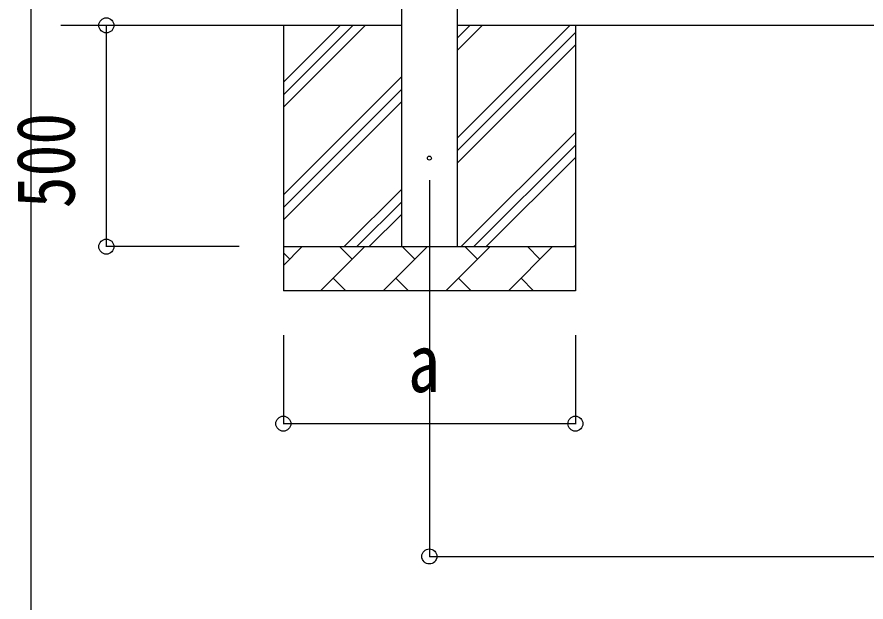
# Model space of a CAD drawing. Units: millimetres, scale not verified. Extents: x -16820 to 16820, y -11880 to 11880.
# Drawn here: x -15652 to -13733, y -6713 to -5391 of the extents above; entities that cross this region are included whole.
import ezdxf
from ezdxf.enums import TextEntityAlignment as Align

# ---------------------------------------------------------------- set-up
doc = ezdxf.new("R2010")
doc.units = ezdxf.units.MM
doc.header["$LTSCALE"] = 50
for name, color, linetype in [('0-4_YKK_12', 2, 'Continuous'), ('0-5_YKK_13', 4, 'Continuous'), ('0-6_YKK_A1', 4, 'Continuous'), ('0-7_YKK_D', 6, 'Continuous'), ('0-8_YKK_ZWAK', 7, 'Continuous')]:
    doc.layers.add(name, color=color, linetype=linetype)
doc.styles.add('ＭＳ ゴシック', font='')
doc.styles.get('ＭＳ ゴシック').set_extended_font_data('MS Gothic')

msp = doc.modelspace()

# ---------------------------------------------------------------- linework, layer by layer
at = {"layer": '0-4_YKK_12'}
msp.add_line((-14719.73, -5759.84), (-14719.73, -6259.84), dxfattribs=at)
at = {"layer": '0-5_YKK_13'}
msp.add_circle((-14719.73, -5709.84), 4.5, dxfattribs=at)
at = {"layer": '0-6_YKK_A1'}
for p, q in [((-14782.23, -5909.84), (-14782.23, -3109.84)), ((-14657.23, -3109.84), (-14657.23, -5909.84)), ((-14782.23, -5409.84), (-15552.23, -5409.84)), ((-15049.73, -5409.84), (-15049.73, -6009.84)), ((-15049.73, -5594.89), (-14864.68, -5409.84)), ((-15049.73, -5566.6), (-14892.96, -5409.84)), ((-15049.73, -5538.32), (-14921.25, -5409.84)), ((-9509.23, -5409.84), (-14657.23, -5409.84)), ((-14657.23, -5664.94), (-14402.13, -5409.84)), ((-14657.23, -5466.95), (-14600.12, -5409.84)), ((-14657.23, -5438.66), (-14628.4, -5409.84)), ((-14389.73, -5409.84), (-14389.73, -6009.84)), ((-14657.23, -5693.22), (-14389.73, -5425.72)), ((-14657.23, -5721.51), (-14389.73, -5454.01)), ((-15049.73, -5792.88), (-14782.23, -5525.38)), ((-15049.73, -5821.16), (-14782.23, -5553.66)), ((-15049.73, -5849.45), (-14782.23, -5581.95)), ((-14647.57, -5909.84), (-14389.73, -5652)), ((-14619.29, -5909.84), (-14389.73, -5680.28)), ((-14591, -5909.84), (-14389.73, -5708.56)), ((-14912.13, -5909.84), (-14782.23, -5779.94)), ((-14883.85, -5909.84), (-14782.23, -5808.22)), ((-14855.56, -5909.84), (-14782.23, -5836.51)), ((-15049.73, -5909.84), (-14389.73, -5909.84)), ((-15049.73, -5952.73), (-15006.84, -5909.84)), ((-14965.41, -6009.84), (-14865.41, -5909.84)), ((-14893.97, -5938.39), (-14922.52, -5909.84)), ((-14823.99, -6009.84), (-14723.99, -5909.84)), ((-14752.55, -5938.39), (-14781.1, -5909.84)), ((-14682.57, -6009.84), (-14582.57, -5909.84)), ((-14611.12, -5938.39), (-14639.68, -5909.84)), ((-14541.15, -6009.84), (-14441.15, -5909.84)), ((-14469.7, -5938.39), (-14498.26, -5909.84)), ((-14393.01, -5909.84), (-14389.73, -5906.55)), ((-15035.39, -5938.39), (-15049.73, -5924.05)), ((-14936.86, -5981.28), (-14908.31, -6009.84)), ((-14795.44, -5981.28), (-14766.89, -6009.84)), ((-14654.02, -5981.28), (-14625.46, -6009.84)), ((-14512.6, -5981.28), (-14484.04, -6009.84)), ((-14389.73, -6009.84), (-15049.73, -6009.84))]:
    msp.add_line(p, q, dxfattribs=at)
at = {"layer": '0-7_YKK_D'}
for p, q in [((-15149.73, -5409.84), (-15450.73, -5409.84)), ((-15449.73, -5909.84), (-15449.73, -5409.84)), ((-15149.73, -5909.84), (-15450.73, -5909.84)), ((-15049.73, -6109.84), (-15049.73, -6310.84)), ((-14719.73, -6109.84), (-14719.73, -6610.84)), ((-14389.73, -6109.84), (-14389.73, -6310.84)), ((-14389.73, -6309.84), (-15049.73, -6309.84)), ((-14719.73, -6609.84), (-9446.73, -6609.84))]:
    msp.add_line(p, q, dxfattribs=at)
for centre in [(-15449.73, -5409.84), (-15449.73, -5909.84), (-15049.73, -6309.84), (-14389.73, -6309.84), (-14719.73, -6609.84)]:
    msp.add_circle(centre, 17, dxfattribs=at)
at = {"layer": '0-8_YKK_ZWAK'}
msp.add_line((-15619.92, -10100), (-15619.92, 11100), dxfattribs=at)

# ---------------------------------------------------------------- texts
at = {"layer": '0-7_YKK_D', "style": 'ＭＳ ゴシック', "width": 0.8}
msp.add_text('500', height=132, rotation=90, dxfattribs=at).set_placement((-15481.73, -5823.04), align=Align.BOTTOM_LEFT)
msp.add_text('a', height=132, dxfattribs=at).set_placement((-14767.73, -6277.84), align=Align.BOTTOM_LEFT)

doc.saveas('drawing.dxf')
